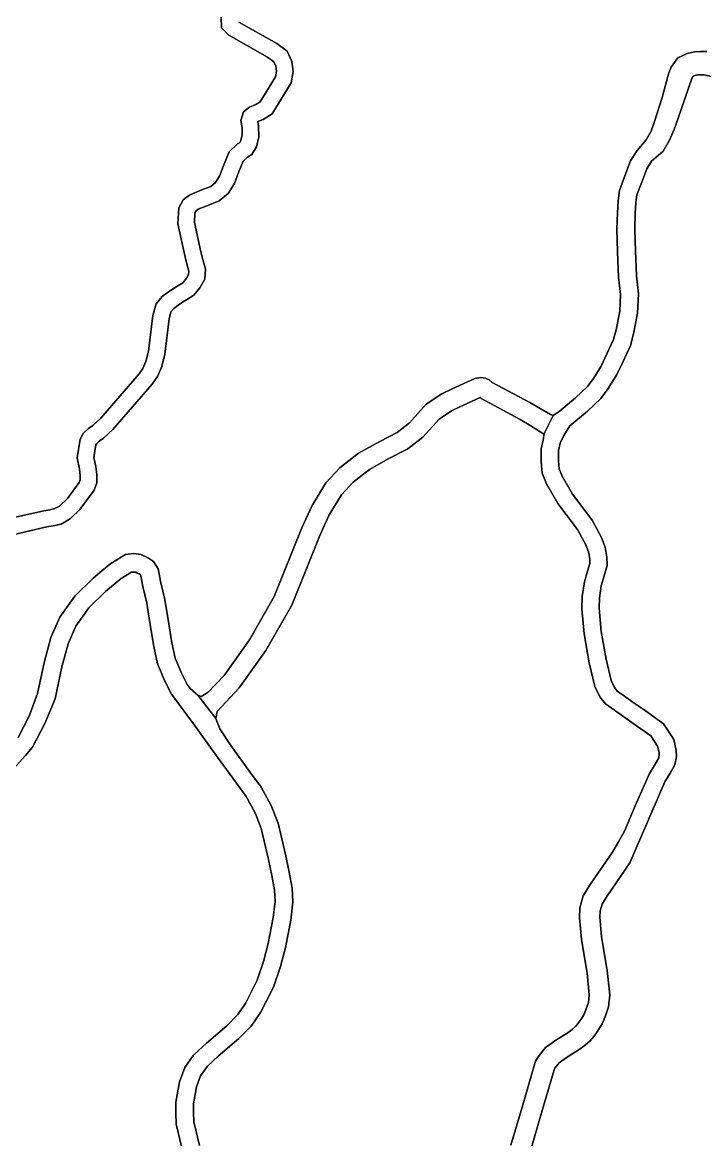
# Model space of a CAD drawing. Header units: inches. Extents: x 469561 to 471650, y 1000291 to 1003909.
# Drawn here: x 469883.9 to 470109.8, y 1003206.6 to 1003576.6 of the extents above; entities that cross this region are included whole.
import ezdxf

# ---------------------------------------------------------------- set-up
doc = ezdxf.new("R2010")
doc.units = ezdxf.units.IN
doc.header["$MEASUREMENT"] = 0
doc.layers.add('Gulele_10_08_New_Parcel', color=7, linetype='Continuous')

msp = doc.modelspace()

# ---------------------------------------------------------------- linework, layer by layer
at = {"layer": 'Gulele_10_08_New_Parcel'}
for points in [[(469949.7192, 1003578.3397), (469949.8145, 1003574.7777), (469952.2303, 1003572.3619), (469965.1108, 1003565.0905), (469967.1391, 1003563.5695), (469967.7812, 1003562.1647), (469968.0292, 1003560.4638), (469967.7177, 1003558.5895), (469962.6372, 1003550.3062), (469961.1618, 1003549.4143), (469959.0491, 1003548.5919), (469957.1251, 1003547.0045), (469956.2474, 1003544.1504), (469956.6431, 1003541.7761), (469956.6866, 1003539.377), (469956.2321, 1003537.4818), (469955.8584, 1003536.8377), (469955.1589, 1003536.4176), (469952.4116, 1003533.8093), (469950.4096, 1003528.9544), (469949.1552, 1003525.6902), (469947.8996, 1003523.583), (469946.3021, 1003522.3116), (469943.8972, 1003521.3583), (469941.4499, 1003520.433), (469939.2249, 1003519.4513), (469937.1848, 1003517.8186), (469935.6655, 1003515.2248), (469935.3319, 1003509.9276), (469937.6715, 1003499.4119), (469938.3788, 1003496.6918), (469939.0141, 1003494.2894), (469938.9619, 1003493.1879), (469938.2081, 1003491.8764), (469936.9894, 1003490.4209), (469935.3803, 1003489.3622), (469934.1122, 1003488.6216), (469932.2915, 1003487.4463), (469930.1951, 1003485.7943), (469928.166, 1003483.3872), (469927.0857, 1003479.5372), (469925.6409, 1003467.7444), (469924.8311, 1003464.3568), (469923.8225, 1003462.0316), (469922.5267, 1003460.1991), (469909.9017, 1003445.5787), (469907.2238, 1003443.1522), (469905.8221, 1003442.0801), (469904.0689, 1003440.4726), (469903.0284, 1003438.5872), (469902.0165, 1003432.4384), (469902.787, 1003428.6184), (469903.0743, 1003426.5414), (469903.0558, 1003425.0987), (469902.7676, 1003424.2333), (469898.8175, 1003418.8982), (469896.1851, 1003416.4179), (469894.6715, 1003415.6045), (469893.0377, 1003415.2321), (469890.9814, 1003414.9026), (469879.695, 1003412.3024)], [(469879.695, 1003412.3024), (469890.9814, 1003414.9026), (469893.0377, 1003415.2321), (469894.6715, 1003415.6045), (469896.1851, 1003416.4179), (469898.8175, 1003418.8982), (469902.7676, 1003424.2333), (469903.0558, 1003425.0987), (469903.0743, 1003426.5414), (469902.787, 1003428.6184), (469902.0165, 1003432.4384), (469903.0284, 1003438.5872), (469904.0689, 1003440.4726), (469905.8221, 1003442.0801), (469907.2238, 1003443.1522), (469909.9017, 1003445.5787), (469922.5267, 1003460.1991), (469923.8225, 1003462.0316), (469924.8311, 1003464.3568), (469925.6409, 1003467.7444), (469927.0857, 1003479.5372), (469928.166, 1003483.3872), (469930.1951, 1003485.7943), (469932.2915, 1003487.4463), (469934.1122, 1003488.6216), (469935.3803, 1003489.3622), (469936.9894, 1003490.4209), (469938.2081, 1003491.8764), (469938.9619, 1003493.1879), (469939.0141, 1003494.2894), (469938.3788, 1003496.6918), (469937.6715, 1003499.4119), (469935.3319, 1003509.9276), (469935.6655, 1003515.2248), (469937.1848, 1003517.8186), (469939.2249, 1003519.4513), (469941.4499, 1003520.433), (469943.8972, 1003521.3583), (469946.3021, 1003522.3116), (469947.8996, 1003523.583), (469949.1552, 1003525.6902), (469950.4096, 1003528.9544), (469952.4116, 1003533.8093), (469955.1589, 1003536.4176), (469955.8584, 1003536.8377), (469956.2321, 1003537.4818), (469956.6866, 1003539.377), (469956.6431, 1003541.7761), (469956.2474, 1003544.1504), (469957.1251, 1003547.0045), (469959.0491, 1003548.5919), (469961.1618, 1003549.4143), (469962.6372, 1003550.3062), (469967.7177, 1003558.5895), (469968.0292, 1003560.4638), (469967.7812, 1003562.1647), (469967.1391, 1003563.5695), (469965.1108, 1003565.0905), (469952.2303, 1003572.3619), (469949.8145, 1003574.7777), (469949.7192, 1003578.3397)], [(469881.175, 1003407.0261), (469892.0301, 1003409.5269), (469894.0802, 1003409.8554), (469896.7218, 1003410.4575), (469899.4794, 1003412.0883), (469899.9388, 1003412.4338), (469902.9265, 1003415.2487), (469907.6858, 1003421.6768), (469908.5183, 1003424.1773), (469908.553, 1003426.8832), (469908.1862, 1003429.5354), (469907.5805, 1003432.5384), (469908.2765, 1003436.7679), (469908.4285, 1003437.0433), (469909.3415, 1003437.8805), (469910.7304, 1003438.9428), (469913.8256, 1003441.7474), (469926.8429, 1003456.8221), (469928.619, 1003459.3336), (469930.0436, 1003462.6182), (469931.0366, 1003466.7722), (469932.4684, 1003478.4587), (469933.1158, 1003480.7661), (469934.0211, 1003481.84), (469935.4769, 1003482.9872), (469936.9782, 1003483.9563), (469938.267, 1003484.7091), (469940.6701, 1003486.2901), (469942.714, 1003488.7313), (469944.3671, 1003491.6072), (469944.5218, 1003494.8731), (469943.6737, 1003498.0803), (469942.9937, 1003500.6955), (469940.8438, 1003510.3585), (469941.0467, 1003513.5815), (469941.3961, 1003514.1778), (469942.0877, 1003514.7314), (469943.5242, 1003515.3651), (469945.8739, 1003516.2536), (469949.0749, 1003517.5225), (469952.0903, 1003519.9224), (469954.097, 1003523.29), (469955.4954, 1003526.929), (469957.0271, 1003530.6433), (469958.4921, 1003532.0342), (469959.8857, 1003532.8711), (469961.3684, 1003535.4271), (469962.1723, 1003538.7788), (469962.1088, 1003542.2784), (469961.8592, 1003543.7761), (469963.5886, 1003544.4849), (469966.6078, 1003546.3101), (469972.9424, 1003556.6382), (469973.569, 1003560.4087), (469973.0849, 1003563.7286), (469971.5383, 1003567.1126), (469968.1109, 1003569.6828), (469955.5723, 1003576.7612)], [(469955.5723, 1003576.7612), (469968.1109, 1003569.6828), (469971.5383, 1003567.1126), (469973.0849, 1003563.7286), (469973.569, 1003560.4087), (469972.9424, 1003556.6382), (469966.6078, 1003546.3101), (469963.5886, 1003544.4849), (469961.8592, 1003543.7761), (469962.1088, 1003542.2784), (469962.1723, 1003538.7788), (469961.3684, 1003535.4271), (469959.8857, 1003532.8711), (469958.4921, 1003532.0342), (469957.0271, 1003530.6433), (469955.4954, 1003526.929), (469954.097, 1003523.29), (469952.0903, 1003519.9224), (469949.0749, 1003517.5225), (469945.8739, 1003516.2536), (469943.5242, 1003515.3651), (469942.0877, 1003514.7314), (469941.3961, 1003514.1778), (469941.0467, 1003513.5815), (469940.8438, 1003510.3585), (469942.9937, 1003500.6955), (469943.6737, 1003498.0803), (469944.5218, 1003494.8731), (469944.3671, 1003491.6072), (469942.714, 1003488.7313), (469940.6701, 1003486.2901), (469938.267, 1003484.7091), (469936.9782, 1003483.9563), (469935.4769, 1003482.9872), (469934.0211, 1003481.84), (469933.1158, 1003480.7661), (469932.4684, 1003478.4587), (469931.0366, 1003466.7722), (469930.0436, 1003462.6182), (469928.619, 1003459.3336), (469926.8429, 1003456.8221), (469913.8256, 1003441.7474), (469910.7304, 1003438.9428), (469909.3415, 1003437.8805), (469908.4285, 1003437.0433), (469908.2765, 1003436.7679), (469907.5805, 1003432.5384), (469908.1862, 1003429.5354), (469908.553, 1003426.8832), (469908.5183, 1003424.1773), (469907.6858, 1003421.6768), (469902.9265, 1003415.2487), (469899.9388, 1003412.4338), (469899.4794, 1003412.0883), (469896.7218, 1003410.4575), (469894.0802, 1003409.8554), (469892.0301, 1003409.5269), (469881.175, 1003407.0261)], [(470110.4874, 1003566.9683), (470108.5004, 1003566.9987), (470106.4401, 1003566.8733), (470104.0204, 1003566.3831), (470100.8641, 1003564.8455), (470098.6851, 1003561.7875), (470097.868, 1003559.893), (470095.7387, 1003551.7277), (470093.155, 1003543.8617), (470092.0674, 1003540.5656), (470090.4354, 1003537.6958), (470087.4679, 1003534.1784), (470085.2789, 1003530.8003), (470083.4036, 1003525.8301), (470081.5908, 1003520.9616), (470081.1162, 1003517.5507), (470080.9213, 1003513.5758), (470080.709, 1003508.2234), (470080.9486, 1003500.6087), (470081.301, 1003492.2419), (470081.9213, 1003486.5462), (470081.6758, 1003481.0292), (470080.4932, 1003474.779), (470079.6392, 1003471.6507), (470077.4031, 1003466.8431), (470075.4851, 1003462.8111), (470072.9715, 1003458.7006), (470070.9952, 1003456.0211), (470067.016, 1003452.2766), (470061.5919, 1003447.7323), (470059.6728, 1003446.4805), (470059.6138, 1003446.4769), (470058.7413, 1003446.7219), (470051.8991, 1003450.7062), (470039.4765, 1003457.4076), (470038.4133, 1003458.2187), (470037.2469, 1003458.7795), (470035.7054, 1003459.0587), (470033.725, 1003458.6714), (470031.2601, 1003457.5773), (470025.9452, 1003455.1283), (470022.7442, 1003453.6138), (470017.6147, 1003450.1614), (470012.0811, 1003443.99), (470008.02, 1003440.8105), (470002.2074, 1003437.8382), (469995.2326, 1003433.948), (469988.9797, 1003429.0625), (469984.4265, 1003424.1076), (469979.7963, 1003416.6119), (469976.4703, 1003409.2454), (469967.2914, 1003386.4399), (469959.1044, 1003372.081), (469950.6918, 1003360.3702), (469945.2931, 1003354.7398), (469943.0956, 1003353.3162), (469941.9514, 1003353.7826), (469941.1763, 1003354.4211), (469939.4486, 1003355.9647), (469938.458, 1003357.3361), (469936.7122, 1003360.8267), (469934.4733, 1003366.0472), (469933.3615, 1003371.1066), (469932.3445, 1003377.4396), (469931.0361, 1003385.4958), (469929.7221, 1003390.9957), (469928.9023, 1003395.6636), (469927.2774, 1003398.0996), (469925.6893, 1003399.1789), (469924.6766, 1003399.706), (469923.117, 1003400.4091), (469920.7953, 1003400.6856), (469918.0451, 1003400.3481), (469913.146, 1003397.4415), (469910.229, 1003394.9825), (469907.3842, 1003392.5841), (469901.2943, 1003386.6376), (469896.3455, 1003379.6644), (469893.3298, 1003372.8658), (469891.1427, 1003364.5707), (469888.9657, 1003354.3942), (469886.2019, 1003346.8778), (469882.5147, 1003339.7552)], [(470045.6556, 1003204.7935), (470049.3322, 1003217.3948), (470053.7243, 1003232.5537), (470054.6577, 1003234.0422), (470055.821, 1003235.6037), (470057.0693, 1003237.0625), (470058.5688, 1003238.1175), (470060.4569, 1003239.5254), (470064.7645, 1003242.1908), (470066.0451, 1003243.1644), (470067.0367, 1003244.0488), (470067.8116, 1003244.9493), (470068.4664, 1003245.8948), (470069.1632, 1003246.863), (470069.8227, 1003247.9466), (470070.4683, 1003249.604), (470071.2753, 1003252.0507), (470071.565, 1003254.5483), (470070.8366, 1003261.714), (470068.9659, 1003272.9281), (470068.6649, 1003276.5109), (470068.3631, 1003280.1071), (470068.4023, 1003283.3704), (470069.6107, 1003287.3576), (470071.6688, 1003290.7981), (470079.2327, 1003301.7971), (470081.2576, 1003305.2126), (470083.2355, 1003308.7516), (470086.7586, 1003317.1679), (470091.4772, 1003327.8357), (470093.4115, 1003330.9482), (470094.4799, 1003332.7857), (470094.7166, 1003333.9325), (470094.6928, 1003334.7834), (470094.2199, 1003336.9003), (470091.9742, 1003340.2907), (470086.4036, 1003344.2277), (470079.9275, 1003348.8179), (470076.9094, 1003350.9277), (470075.05, 1003353.2457), (470073.3892, 1003356.725), (470071.5208, 1003364.5188), (470069.8375, 1003374.1553), (470069.1473, 1003382.4014), (470069.236, 1003386.4591), (470069.9474, 1003391.3207), (470071.0398, 1003394.8699), (470071.7315, 1003397.4391), (470071.722, 1003399.0052), (470071.3318, 1003401.2301), (470070.3965, 1003403.5978), (470067.6961, 1003408.6576), (470061.2266, 1003417.2412), (470057.4397, 1003423.8107), (470056.0336, 1003427.35), (470055.6206, 1003431.1158), (470055.6796, 1003435.4316), (470056.3735, 1003438.8207), (470056.4944, 1003440.2849), (470059.6728, 1003446.4805), (470061.5919, 1003447.7323), (470067.016, 1003452.2766), (470070.9952, 1003456.0211), (470072.9715, 1003458.7006), (470075.4851, 1003462.8111), (470077.4031, 1003466.8431), (470079.6392, 1003471.6507), (470080.4932, 1003474.779), (470081.6758, 1003481.0292), (470081.9213, 1003486.5462), (470081.301, 1003492.2419), (470080.9486, 1003500.6087), (470080.709, 1003508.2234), (470080.9213, 1003513.5758), (470081.1162, 1003517.5507), (470081.5908, 1003520.9616), (470083.4036, 1003525.8301), (470085.2789, 1003530.8003), (470087.4679, 1003534.1784), (470090.4354, 1003537.6958), (470092.0674, 1003540.5656), (470093.155, 1003543.8617), (470095.7387, 1003551.7277), (470097.868, 1003559.893), (470098.6851, 1003561.7875), (470100.8641, 1003564.8455), (470104.0204, 1003566.3831), (470106.4401, 1003566.8733), (470108.5004, 1003566.9987), (470110.4874, 1003566.9683)], [(470114.874, 1003558.0719), (470109.5591, 1003559.2846), (470108.6737, 1003559.2993), (470107.4438, 1003559.2241), (470106.5105, 1003559.0346), (470105.9951, 1003558.7837), (470105.4803, 1003558.0611), (470101.0117, 1003544.9105), (470099.6617, 1003541.1483), (470098.1254, 1003537.6366), (470096.0676, 1003534.0179), (470092.2235, 1003530.6536), (470090.5818, 1003528.1207), (470088.9351, 1003523.7572), (470087.3528, 1003519.5067), (470087.004, 1003516.9974), (470086.8225, 1003513.3148), (470086.6207, 1003508.1994), (470086.8529, 1003500.8255), (470087.1956, 1003492.6863), (470087.8433, 1003486.7357), (470087.5589, 1003480.3458), (470086.2544, 1003473.4501), (470085.2067, 1003469.6127), (470082.7491, 1003464.3286), (470080.6863, 1003459.9935), (470077.8781, 1003455.3999), (470075.4328, 1003452.0843), (470070.9409, 1003447.8577), (470065.1182, 1003442.9793), (470063.1466, 1003439.8461), (470061.9056, 1003437.3037), (470061.3959, 1003434.8129), (470061.3489, 1003431.3903), (470061.6393, 1003428.7446), (470062.6069, 1003426.3099), (470066.0094, 1003420.4046), (470072.5354, 1003411.746), (470075.6001, 1003406.005), (470076.8695, 1003402.791), (470077.442, 1003399.5208), (470077.4611, 1003396.6999), (470076.5401, 1003393.2824), (470075.547, 1003390.0569), (470074.9506, 1003385.9807), (470074.8762, 1003382.578), (470075.5196, 1003374.8877), (470077.1279, 1003365.6804), (470078.8145, 1003358.6459), (470079.9294, 1003356.31), (470080.8609, 1003355.1495), (470083.2223, 1003353.4988), (470086.4686, 1003351.1977), (470089.7103, 1003348.8996), (470096.1539, 1003344.3459), (470099.5762, 1003339.1791), (470100.3984, 1003335.4942), (470100.457, 1003333.4275), (470099.8975, 1003330.715), (470098.3179, 1003327.9976), (470096.5523, 1003325.1577), (470084.9672, 1003298.24), (470077.3434, 1003287.1549), (470075.8216, 1003284.6093), (470075.1312, 1003282.3318), (470075.1066, 1003280.3479), (470075.659, 1003273.7664), (470077.5199, 1003262.6108), (470078.1329, 1003256.5866), (470078.3453, 1003254.5009), (470077.8916, 1003250.5923), (470076.8142, 1003247.3242), (470075.888, 1003244.9483), (470074.7863, 1003243.1372), (470073.9725, 1003242.0069), (470073.1503, 1003240.82), (470071.8553, 1003239.3151), (470070.335, 1003237.9579), (470068.5857, 1003236.6295), (470064.2514, 1003233.9472), (470062.523, 1003232.6583), (470061.6396, 1003232.0371), (470061.0906, 1003231.3951), (470060.2248, 1003230.2329), (470059.9361, 1003229.7717), (470055.8041, 1003215.5137), (470052.109, 1003202.8434)], [(470052.109, 1003202.8434), (470055.8041, 1003215.5137), (470059.9361, 1003229.7717), (470060.2248, 1003230.2329), (470061.0906, 1003231.3951), (470061.6396, 1003232.0371), (470062.523, 1003232.6583), (470064.2514, 1003233.9472), (470068.5857, 1003236.6295), (470070.335, 1003237.9579), (470071.8553, 1003239.3151), (470073.1503, 1003240.82), (470073.9725, 1003242.0069), (470074.7863, 1003243.1372), (470075.888, 1003244.9483), (470076.8142, 1003247.3242), (470077.8916, 1003250.5923), (470078.3453, 1003254.5009), (470078.1329, 1003256.5866), (470077.5199, 1003262.6108), (470075.659, 1003273.7664), (470075.1066, 1003280.3479), (470075.1312, 1003282.3318), (470075.8216, 1003284.6093), (470077.3434, 1003287.1549), (470084.9672, 1003298.24), (470096.5523, 1003325.1577), (470098.3179, 1003327.9976), (470099.8975, 1003330.715), (470100.457, 1003333.4275), (470100.3984, 1003335.4942), (470099.5762, 1003339.1791), (470096.1539, 1003344.3459), (470089.7103, 1003348.8996), (470086.4686, 1003351.1977), (470083.2223, 1003353.4988), (470080.8609, 1003355.1495), (470079.9294, 1003356.31), (470078.8145, 1003358.6459), (470077.1279, 1003365.6804), (470075.5196, 1003374.8877), (470074.8762, 1003382.578), (470074.9506, 1003385.9807), (470075.547, 1003390.0569), (470076.5401, 1003393.2824), (470077.4611, 1003396.6999), (470077.442, 1003399.5208), (470076.8695, 1003402.791), (470075.6001, 1003406.005), (470072.5354, 1003411.746), (470066.0094, 1003420.4046), (470062.6069, 1003426.3099), (470061.6393, 1003428.7446), (470061.3489, 1003431.3903), (470061.3959, 1003434.8129), (470061.9056, 1003437.3037), (470063.1466, 1003439.8461), (470065.1182, 1003442.9793), (470070.9409, 1003447.8577), (470075.4328, 1003452.0843), (470077.8781, 1003455.3999), (470080.6863, 1003459.9935), (470082.7491, 1003464.3286), (470085.2067, 1003469.6127), (470086.2544, 1003473.4501), (470087.5589, 1003480.3458), (470087.8433, 1003486.7357), (470087.1956, 1003492.6863), (470086.8529, 1003500.8255), (470086.6207, 1003508.1994), (470086.8225, 1003513.3148), (470087.004, 1003516.9974), (470087.3528, 1003519.5067), (470088.9351, 1003523.7572), (470090.5818, 1003528.1207), (470092.2235, 1003530.6536), (470096.0676, 1003534.0179), (470098.1254, 1003537.6366), (470099.6617, 1003541.1483), (470101.0117, 1003544.9105), (470105.4803, 1003558.0611), (470105.9951, 1003558.7837), (470106.5105, 1003559.0346), (470107.4438, 1003559.2241), (470108.6737, 1003559.2993), (470109.5591, 1003559.2846), (470114.874, 1003558.0719)], [(469942.496, 1003204.6749), (469940.6198, 1003212.4992), (469940.525, 1003215.5395), (469940.525, 1003218.4937), (469941.5563, 1003224.1374), (469942.9186, 1003227.7447), (469945.1738, 1003230.9545), (469948.7484, 1003234.2133), (469955.6143, 1003240.0609), (469959.6448, 1003244.1845), (469962.7826, 1003248.7395), (469967.045, 1003257.1231), (469969.3317, 1003263.9009), (469971.0378, 1003270.2201), (469972.7527, 1003279.2578), (469973.4644, 1003285.3464), (469973.2113, 1003289.8862), (469972.2532, 1003295.2191), (469971.0852, 1003300.6371), (469968.5572, 1003311.385), (469966.2812, 1003317.279), (469962.9639, 1003323.3476), (469959.4856, 1003328.1075), (469952.9492, 1003337.1618), (469949.3004, 1003342.6133), (469947.9314, 1003346.0771), (469948.3782, 1003348.423), (469955.6684, 1003356.2485), (469964.5377, 1003368.5943), (469973.1078, 1003383.6271), (469982.4007, 1003406.7138), (469985.5001, 1003413.5786), (469989.5884, 1003420.1979), (469993.3663, 1003424.309), (469998.8084, 1003428.5615), (470005.2459, 1003432.1508), (470011.5068, 1003435.3522), (470016.502, 1003439.2648), (470021.8796, 1003445.2612), (470025.9408, 1003447.9944), (470028.7398, 1003449.3192), (470035.4435, 1003452.3754), (470035.9695, 1003451.9742), (470048.7485, 1003445.0806), (470052.2399, 1003443.0627), (470056.4944, 1003440.2849), (470056.3735, 1003438.8207), (470055.6796, 1003435.4316), (470055.6206, 1003431.1158), (470056.0336, 1003427.35), (470057.4397, 1003423.8107), (470061.2266, 1003417.2412), (470067.6961, 1003408.6576), (470070.3965, 1003403.5978), (470071.3318, 1003401.2301), (470071.722, 1003399.0052), (470071.7315, 1003397.4391), (470071.0398, 1003394.8699), (470069.9474, 1003391.3207), (470069.236, 1003386.4591), (470069.1473, 1003382.4014), (470069.8375, 1003374.1553), (470071.5208, 1003364.5188), (470073.3892, 1003356.725), (470075.05, 1003353.2457), (470076.9094, 1003350.9277), (470079.9275, 1003348.8179), (470086.4036, 1003344.2277), (470091.9742, 1003340.2907), (470094.2199, 1003336.9003), (470094.6928, 1003334.7834), (470094.7166, 1003333.9325), (470094.4799, 1003332.7857), (470093.4115, 1003330.9482), (470091.4772, 1003327.8357), (470086.7586, 1003317.1679), (470083.2355, 1003308.7516), (470081.2576, 1003305.2126), (470079.2327, 1003301.7971), (470071.6688, 1003290.7981), (470069.6107, 1003287.3576), (470068.4023, 1003283.3704), (470068.3631, 1003280.1071), (470068.6649, 1003276.5109), (470068.9659, 1003272.9281), (470070.8366, 1003261.714), (470071.565, 1003254.5483), (470071.2753, 1003252.0507), (470070.4683, 1003249.604), (470069.8227, 1003247.9466), (470069.1632, 1003246.863), (470068.4664, 1003245.8948), (470067.8116, 1003244.9493), (470067.0367, 1003244.0488), (470066.0451, 1003243.1644), (470064.7645, 1003242.1908), (470060.4569, 1003239.5254), (470058.5688, 1003238.1175), (470057.0693, 1003237.0625), (470055.821, 1003235.6037), (470054.6577, 1003234.0422), (470053.7243, 1003232.5537), (470049.3322, 1003217.3948), (470045.6556, 1003204.7935)], [(469882.5147, 1003339.7552), (469886.2019, 1003346.8778), (469888.9657, 1003354.3942), (469891.1427, 1003364.5707), (469893.3298, 1003372.8658), (469896.3455, 1003379.6644), (469901.2943, 1003386.6376), (469907.3842, 1003392.5841), (469910.229, 1003394.9825), (469913.146, 1003397.4415), (469918.0451, 1003400.3481), (469920.7953, 1003400.6856), (469923.117, 1003400.4091), (469924.6766, 1003399.706), (469925.6893, 1003399.1789), (469927.2774, 1003398.0996), (469928.9023, 1003395.6636), (469929.7221, 1003390.9957), (469931.0361, 1003385.4958), (469932.3445, 1003377.4396), (469933.3615, 1003371.1066), (469934.4733, 1003366.0472), (469936.7122, 1003360.8267), (469938.458, 1003357.3361), (469939.4486, 1003355.9647), (469941.1763, 1003354.4211), (469941.9514, 1003353.7826), (469947.9314, 1003346.0771), (469949.3004, 1003342.6133), (469952.9492, 1003337.1618), (469959.4856, 1003328.1075), (469962.9639, 1003323.3476), (469966.2812, 1003317.279), (469968.5572, 1003311.385), (469971.0852, 1003300.6371), (469972.2532, 1003295.2191), (469973.2113, 1003289.8862), (469973.4644, 1003285.3464), (469972.7527, 1003279.2578), (469971.0378, 1003270.2201), (469969.3317, 1003263.9009), (469967.045, 1003257.1231), (469962.7826, 1003248.7395), (469959.6448, 1003244.1845), (469955.6143, 1003240.0609), (469948.7484, 1003234.2133), (469945.1738, 1003230.9545), (469942.9186, 1003227.7447), (469941.5563, 1003224.1374), (469940.525, 1003218.4937), (469940.525, 1003215.5395), (469940.6198, 1003212.4992), (469942.496, 1003204.6749)], [(469876.7866, 1003324.7508), (469884.9802, 1003333.7793), (469887.3133, 1003336.5518), (469891.373, 1003344.3928), (469894.7667, 1003352.589), (469897.0292, 1003363.1656), (469899.0565, 1003370.855), (469901.6308, 1003376.6575), (469905.9119, 1003382.6905), (469911.4525, 1003388.1017), (469916.6634, 1003392.4935), (469920.0408, 1003394.4972), (469920.8073, 1003394.5913), (469921.4784, 1003394.5115), (469922.0352, 1003394.2602), (469922.5829, 1003393.9754), (469922.9001, 1003393.7598), (469923.164, 1003393.3643), (469923.7951, 1003389.7685), (469925.1005, 1003384.3062), (469926.372, 1003376.4759), (469927.4146, 1003369.9765), (469928.6865, 1003364.1887), (469931.2213, 1003358.278), (469933.267, 1003354.1897), (469940.5343, 1003344.3264), (469948.1883, 1003333.7637), (469954.7532, 1003324.67), (469958.0152, 1003320.2062), (469960.9637, 1003314.8126), (469962.9558, 1003309.6531), (469965.3787, 1003299.3506), (469966.5146, 1003294.085), (469967.3911, 1003289.2034), (469967.5967, 1003285.5243), (469966.9677, 1003280.1431), (469965.3331, 1003271.5299), (469963.7313, 1003265.6001), (469961.638, 1003259.3952), (469957.7454, 1003251.7368), (469955.1128, 1003247.9156), (469951.6178, 1003244.341), (469944.8815, 1003238.6024), (469940.7573, 1003234.8436), (469940.4902, 1003234.4636), (469937.7084, 1003230.5022), (469935.8969, 1003225.7098), (469934.676, 1003219.0231), (469934.676, 1003215.4488), (469934.792, 1003211.7181), (469936.6735, 1003203.8706)], [(469936.6735, 1003203.8706), (469934.792, 1003211.7181), (469934.676, 1003215.4488), (469934.676, 1003219.0231), (469935.8969, 1003225.7098), (469937.7084, 1003230.5022), (469940.4902, 1003234.4636), (469940.7573, 1003234.8436), (469944.8815, 1003238.6024), (469951.6178, 1003244.341), (469955.1128, 1003247.9156), (469957.7454, 1003251.7368), (469961.638, 1003259.3952), (469963.7313, 1003265.6001), (469965.3331, 1003271.5299), (469966.9677, 1003280.1431), (469967.5967, 1003285.5243), (469967.3911, 1003289.2034), (469966.5146, 1003294.085), (469965.3787, 1003299.3506), (469962.9558, 1003309.6531), (469960.9637, 1003314.8126), (469958.0152, 1003320.2062), (469954.7532, 1003324.67), (469948.1883, 1003333.7637), (469940.5343, 1003344.3264), (469933.267, 1003354.1897), (469931.2213, 1003358.278), (469928.6865, 1003364.1887), (469927.4146, 1003369.9765), (469926.372, 1003376.4759), (469925.1005, 1003384.3062), (469923.7951, 1003389.7685), (469923.164, 1003393.3643), (469922.9001, 1003393.7598), (469922.5829, 1003393.9754), (469922.0352, 1003394.2602), (469921.4784, 1003394.5115), (469920.8073, 1003394.5913), (469920.0408, 1003394.4972), (469916.6634, 1003392.4935), (469911.4525, 1003388.1017), (469905.9119, 1003382.6905), (469901.6308, 1003376.6575), (469899.0565, 1003370.855), (469897.0292, 1003363.1656), (469894.7667, 1003352.589), (469891.373, 1003344.3928), (469887.3133, 1003336.5518), (469884.9802, 1003333.7793), (469876.7866, 1003324.7508)]]:
    msp.add_lwpolyline(points, dxfattribs=at)
msp.add_lwpolyline([(469941.9514, 1003353.7826), (469943.0956, 1003353.3162), (469945.2931, 1003354.7398), (469950.6918, 1003360.3702), (469959.1044, 1003372.081), (469967.2914, 1003386.4399), (469976.4703, 1003409.2454), (469979.7963, 1003416.6119), (469984.4265, 1003424.1076), (469988.9797, 1003429.0625), (469995.2326, 1003433.948), (470002.2074, 1003437.8382), (470008.02, 1003440.8105), (470012.0811, 1003443.99), (470017.6147, 1003450.1614), (470022.7442, 1003453.6138), (470025.9452, 1003455.1283), (470031.2601, 1003457.5773), (470033.725, 1003458.6714), (470035.7054, 1003459.0587), (470037.2469, 1003458.7795), (470038.4133, 1003458.2187), (470039.4765, 1003457.4076), (470051.8991, 1003450.7062), (470058.7413, 1003446.7219), (470059.6138, 1003446.4769), (470059.6728, 1003446.4805), (470056.4944, 1003440.2849), (470052.2399, 1003443.0627), (470048.7485, 1003445.0806), (470035.9695, 1003451.9742), (470035.4435, 1003452.3754), (470028.7398, 1003449.3192), (470025.9408, 1003447.9944), (470021.8796, 1003445.2612), (470016.502, 1003439.2648), (470011.5068, 1003435.3522), (470005.2459, 1003432.1508), (469998.8084, 1003428.5615), (469993.3663, 1003424.309), (469989.5884, 1003420.1979), (469985.5001, 1003413.5786), (469982.4007, 1003406.7138), (469973.1078, 1003383.6271), (469964.5377, 1003368.5943), (469955.6684, 1003356.2485), (469948.3782, 1003348.423), (469947.9314, 1003346.0771)], close=True, dxfattribs=at)

doc.saveas('drawing.dxf')
